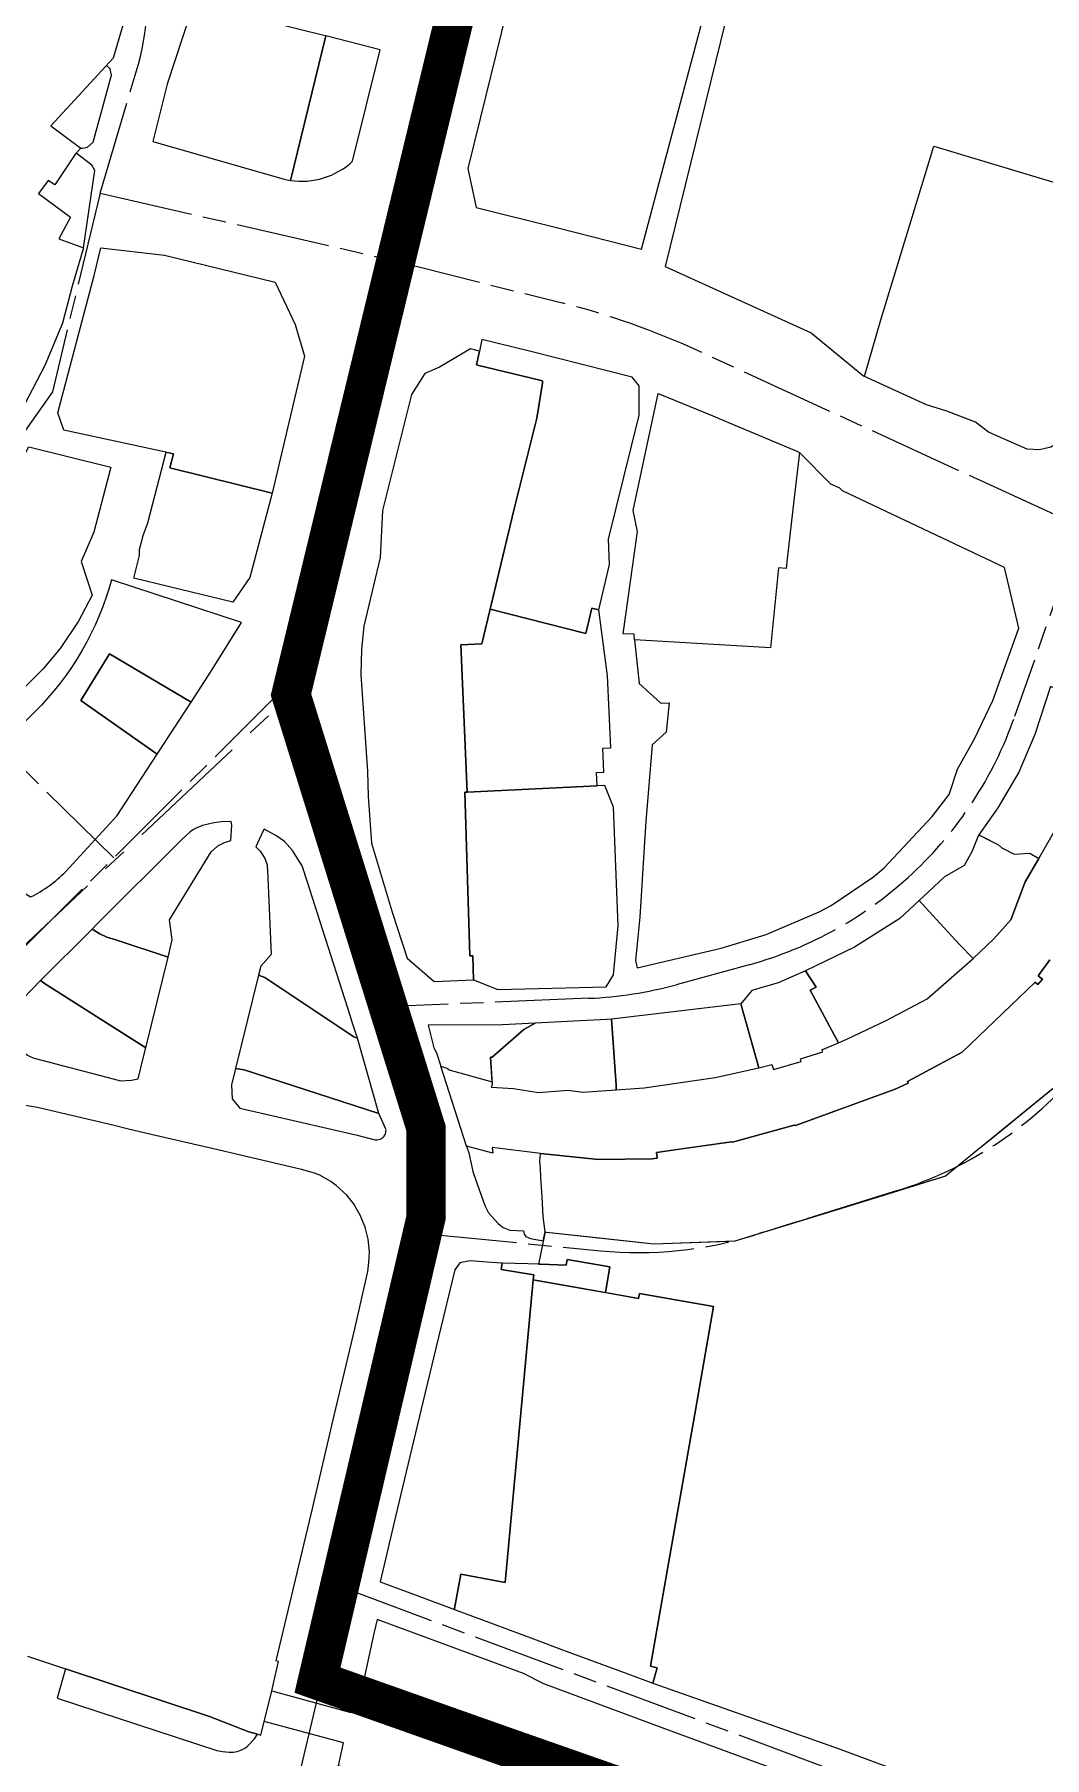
# Model space of a CAD drawing. Header units: millimetres. Extents: x 125232 to 134072, y 142885 to 152835.
# Drawn here: x 129345.3 to 129603.7, y 143390.4 to 143831 of the extents above; entities that cross this region are included whole.
import ezdxf

# ---------------------------------------------------------------- set-up
doc = ezdxf.new("R2010")
doc.units = ezdxf.units.MM
doc.linetypes.add('ACAD_ISO08W100', pattern=[36, 24, -3, 6, -3])
doc.linetypes.add('CENTER', pattern=[50.8, 31.75, -6.35, 6.35, -6.35])
for name, color, linetype in [('commerce', 10, 'Continuous'), ('commerce & office', 242, 'Continuous'), ('commerce and residence', 32, 'Continuous'), ('culture', 21, 'Continuous'), ('green & plaza', 80, 'Continuous'), ('hospital', 231, 'Continuous'), ('reserve', 253, 'Continuous'), ('residence', 2, 'Continuous'), ('residence-bad', 41, 'Continuous'), ('water', 4, 'Continuous'), ('老城北中心线', 7, 'ACAD_ISO08W100')]:
    doc.layers.add(name, color=color, linetype=linetype)
for name, color, linetype, lineweight in [('government', 221, 'Continuous', 0), ('historical site', 232, 'Continuous', 0), ('municipal utilities', 151, 'Continuous', 0), ('super block', 6, 'CENTER', 0)]:
    doc.layers.add(name, color=color, linetype=linetype, lineweight=lineweight)

msp = doc.modelspace()

# ---------------------------------------------------------------- linework, layer by layer
at = {"layer": 'commerce'}
for points in [[(129338.34, 143658.63), (129318.04, 143678.23), (129308.41, 143687.53), (129308.23, 143689.24), (129316.72, 143697.88), (129323.08, 143699.22), (129331.22, 143707.44), (129337.12, 143713.44), (129343.84, 143725.55), (129364.84, 143720.4), (129360.45, 143703.78), (129357.22, 143696.27), (129360.07, 143687.62), (129356.52, 143680.95), (129351.83, 143673.97), (129347.46, 143668.68), (129342.2, 143663.5)], [(129400.38, 143692.18), (129396.07, 143685.86), (129379.82, 143689.79), (129370.74, 143691.99), (129372.19, 143697.77), (129372.12, 143699.3), (129373.06, 143702.86), (129374.29, 143706.15), (129378.94, 143724.2), (129380.83, 143723.79), (129379.91, 143720.22), (129406.06, 143713.7)], [(129617.25, 143645.43), (129615.52, 143646.25), (129617.93, 143651.88), (129613.27, 143653.85), (129615.71, 143659.82), (129605.21, 143664.27), (129601.26, 143652.01), (129597.1, 143642.39), (129591.73, 143633.26), (129586.87, 143626.34), (129587.15, 143626.2), (129591.96, 143623.75), (129592.82, 143622.99), (129595.93, 143621.37), (129599.96, 143621.63), (129602.23, 143620.32), (129611.25, 143636), (129611.62, 143635.81)], [(129585.43, 143594.74), (129582, 143598.32), (129576, 143604.81), (129571.64, 143609.56), (129566.69, 143604.94), (129555.11, 143597.64), (129542.54, 143591.52), (129545.26, 143587.37), (129543.77, 143586.59), (129549.32, 143576.31), (129551, 143573.19), (129553.32, 143574.2), (129563.18, 143578.84), (129573.69, 143584.36)], [(129525.98, 143583.15), (129492.91, 143579.18), (129494.15, 143562.36), (129494.15, 143561.16), (129501.29, 143561.67), (129519.47, 143564.27), (129530.66, 143566.76)]]:
    msp.add_lwpolyline(points, close=True, dxfattribs=at)
at = {"layer": 'commerce & office'}
msp.add_lwpolyline([(129468.88, 143848.4), (129459.33, 143809.57), (129456.12, 143796.75), (129458.33, 143786.79), (129479.23, 143781.57), (129500.6, 143776.08), (129521, 143852.63)], dxfattribs=at)
for points in [[(129433.77, 143827.1), (129419.83, 143830.65), (129410.76, 143793.69, 0.226237), (129426.67, 143798.59)], [(129376.71, 143647), (129357.14, 143660.73), (129364.47, 143672.61), (129385.38, 143660.3), (129390.5, 143668.16), (129398.25, 143680.6), (129364.99, 143691.59, -0.131782), (129345.32, 143657.72), (129318.25, 143630.79, 0.064307), (129336.39, 143615.53), (129344.28, 143610.46, 0.087801), (129353.27, 143616.99), (129366.47, 143631.28)]]:
    msp.add_lwpolyline(points, format="xyb", close=True, dxfattribs=at)
msp.add_lwpolyline([(129472.49, 143743.15), (129458.67, 143746.49), (129458.37, 143746.56), (129459.17, 143750.03), (129456.85, 143750.61), (129448.95, 143745.93), (129445.17, 143744.29), (129441.72, 143738.97), (129434.34, 143709.31), (129433.75, 143697.23), (129429.52, 143679.7), (129428.96, 143673.86), (129428.82, 143667.28), (129430.47, 143642.55), (129430.64, 143636.22), (129431.53, 143624.22), (129436.9, 143606.33), (129440.63, 143594.83), (129447.53, 143588.82), (129457.65, 143589.25), (129457.42, 143595.43), (129456.68, 143595.4), (129455.43, 143637.25), (129455.95, 143637.27), (129454.33, 143674.97), (129459.72, 143675.2), (129468.03, 143709.68), (129473.83, 143732.93), (129475.27, 143741.86), (129475.27, 143742.48)], close=True, dxfattribs=at)
at = {"layer": 'commerce and residence'}
msp.add_lwpolyline([(129492.91, 143579.18), (129491.66, 143579.09), (129473.43, 143578.15), (129470.53, 143576.56), (129462.4, 143569.49), (129462, 143569.47), (129462.39, 143562.47), (129462.12, 143561.83), (129467.86, 143561.43), (129474.27, 143560.44), (129481.83, 143561.06), (129485.58, 143560.57), (129494.15, 143561.16), (129494.15, 143562.36)], close=True, dxfattribs=at)
at = {"layer": 'culture'}
msp.add_lwpolyline([(129452.73, 143428.26), (129462.67, 143424.58), (129473.66, 143420.44), (129480.4, 143417.95), (129497.06, 143411.74), (129503.52, 143409.38), (129504.57, 143413.32), (129502.87, 143413.72), (129506.47, 143434.19), (129509.46, 143451.18), (129514.39, 143479.23), (129519.05, 143505.69), (129500.06, 143509.03), (129499.84, 143507.8), (129483, 143510.76), (129472.85, 143512.54), (129465.72, 143435.13), (129454.36, 143437.29), (129452.79, 143428.51), (129452.73, 143428.26)], close=True, dxfattribs=at)
at = {"layer": 'government'}
for points in [[(129557.47, 143743.64), (129557.7, 143743.87), (129561.8, 143758), (129575.41, 143802.45), (129602.36, 143794.37), (129623.96, 143787.9), (129618.31, 143764.02), (129610.73, 143732.13), (129610.14, 143729.57), (129607.94, 143727.1), (129605.31, 143725.5), (129602.47, 143724.8), (129599.3, 143724.93), (129593.06, 143727.69), (129589.4, 143729.3), (129586.07, 143731.86), (129578.74, 143734.68), (129573.48, 143736.31)], [(129406.06, 143713.7), (129379.91, 143720.22), (129380.83, 143723.79), (129352.8, 143729.84), (129351.28, 143734.25), (129360.52, 143769.41), (129362.25, 143776.44), (129378.51, 143774.58), (129406.84, 143767.69), (129411.96, 143756.81), (129414.36, 143748.74)], [(129499.97, 143733.63), (129499.99, 143741.15), (129498.23, 143743.41), (129492.18, 143744.93), (129471.9, 143750), (129459.78, 143752.97), (129459.17, 143750.03), (129458.37, 143746.56), (129458.67, 143746.49), (129472.49, 143743.15), (129475.27, 143742.48), (129475.27, 143741.86), (129473.83, 143732.93), (129468.03, 143709.68), (129461.85, 143684.01), (129486.32, 143677.81), (129487.89, 143684.29), (129489.64, 143683.86), (129492.45, 143695.44), (129492.17, 143701.91)]]:
    msp.add_lwpolyline(points, close=True, dxfattribs=at)
at = {"layer": 'green & plaza'}
for points in [[(129364.84, 143820), (129364.95, 143820.49), (129364.63, 143822.27), (129363.7, 143823.06), (129363.53, 143822.88), (129349.44, 143807.63), (129357.14, 143801.98), (129357.66, 143801.9), (129358.81, 143802.19), (129360.26, 143803.44)], [(129360.69, 143796.21), (129359.93, 143797.58), (129355.91, 143800.63), (129355.81, 143800.53), (129350.53, 143792.53), (129348.81, 143793.66), (129346.27, 143790.36), (129354.49, 143784.3), (129351.51, 143778.77), (129357.12, 143776.75), (129357.81, 143776.47)], [(129390.53, 143622.01), (129392.14, 143623.45), (129392.7, 143623.8), (129393.88, 143624.34), (129395.53, 143624.85), (129395.74, 143628.83), (129395.64, 143629.75), (129393.14, 143629.64), (129391.17, 143629.4), (129388.24, 143628.69), (129386.79, 143628.14), (129385.97, 143627.7), (129385.15, 143627.12), (129383, 143625.15), (129361.27, 143603.46), (129360.05, 143602.24), (129362.01, 143601), (129363.79, 143600.2), (129366.08, 143599.5), (129379.45, 143595.07), (129380.53, 143599.5), (129379.81, 143604.63)], [(129418.37, 143604.11), (129415.17, 143614.23), (129413.81, 143618.42), (129412.62, 143620.26), (129411.31, 143622.32), (129409.25, 143624.6), (129407.04, 143626.17), (129404.01, 143627.82), (129403.71, 143627.18), (129401.92, 143623.26), (129403, 143622.2), (129403.75, 143621.15), (129404.2, 143620.31), (129404.65, 143619.21), (129404.82, 143618.59), (129405.03, 143615.36), (129405.81, 143595.75), (129403.21, 143592.75), (129402.64, 143590.45), (129404.19, 143589.84), (129427.02, 143574.68), (129427.94, 143574.37), (129426.58, 143578.41), (129426.12, 143579.86)], [(129346.86, 143589.07), (129340.06, 143582.07), (129339.13, 143579.53), (129339.02, 143578.37), (129339.19, 143576.29), (129339.55, 143574.89), (129339.93, 143573.97), (129340.49, 143573), (129341.19, 143572.03), (129341.79, 143571.37), (129343.47, 143570.02), (129344.34, 143569.53), (129345.2, 143569.22), (129365.38, 143563.9), (129367.33, 143563.41), (129370.09, 143563.6), (129371.79, 143563.98), (129373.11, 143569.2), (129373.78, 143571.91), (129347.56, 143588.5), (129346.86, 143589.07)], [(129470.53, 143576.56), (129473.43, 143578.15), (129465.04, 143577.77), (129445.98, 143577.65), (129447.49, 143571.84), (129448.12, 143570.62), (129449.22, 143567.21), (129451.07, 143566.6), (129451.04, 143566.37), (129462.35, 143563.15), (129462, 143569.47), (129462.4, 143569.49)], [(129396.69, 143566.55), (129395.73, 143562.44), (129395.9, 143558.83), (129397.82, 143556.45), (129427.51, 143549.6), (129432.48, 143548.38), (129433, 143548.35), (129433.75, 143548.52), (129433.98, 143548.63), (129434.2, 143548.76), (129434.41, 143548.92), (129434.59, 143549.1), (129434.76, 143549.3), (129434.9, 143549.51), (129435.02, 143549.74), (129435.11, 143549.98), (129435.18, 143550.23), (129435.21, 143550.49), (129435.22, 143550.75), (129435.23, 143550.89), (129433.37, 143555.05), (129398.97, 143566.21)], [(129474.74, 143544.81), (129462.4, 143546.4), (129462.57, 143544.96), (129455.86, 143546.73), (129456.43, 143544.98), (129457.4, 143540.25), (129458.09, 143538.27), (129460.54, 143531.56), (129461.41, 143529.64), (129463.92, 143526.96), (129465.23, 143525.9), (129466.89, 143525.21), (129470.38, 143525.07), (129470.55, 143524.23), (129471.02, 143523.62), (129472.16, 143523.11), (129475.45, 143522.52), (129475.92, 143524.82), (129475.46, 143528.77), (129475.17, 143533.76), (129474.87, 143538.75), (129474.78, 143541.19), (129474.59, 143542.76)], [(129472.85, 143512.54), (129472.85, 143512.54), (129473.06, 143513.79), (129464.69, 143515.2), (129464.95, 143516.84), (129462.18, 143516.96), (129456.8, 143517.42), (129454.09, 143516.86), (129452.82, 143515.06), (129448.67, 143497.86), (129444.14, 143479.15), (129438.09, 143453.84), (129433.71, 143435.35), (129443.64, 143431.64), (129452.73, 143428.26), (129452.79, 143428.51), (129454.36, 143437.29), (129465.72, 143435.13)], [(129492.46, 143515.84), (129481.57, 143517.72), (129481.35, 143516.31), (129474.79, 143516.55), (129464.95, 143516.84), (129464.69, 143515.2), (129473.06, 143513.79), (129472.85, 143512.54), (129483, 143510.76), (129491.39, 143509.28)], [(129353.24, 143413.09), (129351.05, 143405.59), (129391.95, 143392.18), (129393.43, 143391.9), (129395.1, 143391.75), (129396.1, 143391.79), (129397.12, 143391.95), (129398.06, 143392.27), (129399.25, 143392.87), (129399.84, 143393.34), (129401.56, 143395.15), (129402.38, 143396.37), (129400.15, 143396.98), (129390.07, 143400.85)]]:
    msp.add_lwpolyline(points, close=True, dxfattribs=at)
msp.add_lwpolyline([(129617.18, 143356.79), (129584.09, 143369.28), (129563.61, 143376.8), (129529.51, 143389.29), (129505.92, 143398), (129475.59, 143409.26), (129470.37, 143411.87), (129432.97, 143425.71), (129432.13, 143422.13), (129428.85, 143407.19), (129429.74, 143406.76), (129429.59, 143406.22), (129465.71, 143393.18), (129500, 143380.97), (129514.4, 143376.18), (129530.71, 143369.94), (129587.08, 143349.85), (129618.44, 143339.41)], dxfattribs=at)
at = {"layer": 'historical site'}
for points in [[(129343.52, 143416.28), (129353.24, 143413.09), (129390.07, 143400.85), (129400.15, 143396.98), (129402.38, 143396.37), (129403.21, 143396.13), (129405.98, 143407.43), (129407.69, 143414.9), (129407.16, 143415.14), (129416.48, 143454.42), (129421.96, 143477.88), (129427.23, 143500), (129430.54, 143514.66), (129430.87, 143516.94), (129431, 143519.67), (129430.68, 143522.98), (129429.9, 143526.03), (129428.6, 143529.11), (129426.92, 143532.04), (129425.17, 143534.23), (129422.46, 143536.68), (129421.13, 143537.65), (129418.3, 143539.3), (129416.9, 143539.86), (129413.61, 143540.72), (129391.13, 143546), (129375.13, 143549.67), (129369, 143551.15), (129365.7, 143552.05), (129349.28, 143555.85), (129346.06, 143556.58), (129342.42, 143557.25)], [(129607.95, 143322.82), (129552.75, 143341.53), (129507.3, 143358.04), (129475.42, 143368.83), (129424.45, 143387.79), (129423.1, 143388.29), (129424.31, 143394.14), (129404.07, 143399.63), (129405.98, 143407.43), (129426.21, 143401.89), (129427.53, 143407.82), (129429.74, 143406.76), (129429.59, 143406.22), (129465.71, 143393.18), (129500, 143380.97), (129514.4, 143376.18), (129530.71, 143369.94), (129587.08, 143349.85), (129618.44, 143339.41)]]:
    msp.add_lwpolyline(points, dxfattribs=at)
at = {"layer": 'hospital'}
msp.add_lwpolyline([(129419.83, 143830.65), (129419.62, 143830.71), (129398.92, 143835.82), (129399.62, 143838.96), (129387.38, 143843.29), (129379.22, 143818.27), (129375.58, 143803.66), (129409.13, 143794, 0.02153), (129410.76, 143793.69)], format="xyb", close=True, dxfattribs=at)
for points in [[(129364.47, 143672.61), (129357.14, 143660.73), (129376.71, 143647), (129385.38, 143660.3)], [(129493.4, 143633.4), (129491.24, 143638.93), (129489.24, 143638.84), (129455.95, 143637.27), (129455.43, 143637.25), (129456.68, 143595.4), (129457.42, 143595.43), (129457.65, 143589.25), (129463.84, 143586.82), (129491.56, 143587.46), (129493.4, 143590.56), (129494.64, 143603.1)]]:
    msp.add_lwpolyline(points, close=True, dxfattribs=at)
at = {"layer": 'municipal utilities'}
msp.add_lwpolyline([(129491.91, 143666.99), (129489.64, 143683.86), (129487.89, 143684.29), (129486.32, 143677.81), (129461.85, 143684.01), (129459.72, 143675.2), (129454.33, 143674.97), (129455.95, 143637.27), (129489.24, 143638.84), (129489.08, 143642.28), (129490.95, 143642.33), (129490.7, 143648.47), (129492.77, 143648.56)], close=True, dxfattribs=at)
at = {"layer": 'reserve'}
for points in [[(129616.4, 143569.98), (129598.91, 143555.73), (129591.45, 143549.64), (129585.84, 143545.07), (129578.41, 143539.02), (129563.64, 143534.47), (129550.67, 143530.47), (129524.44, 143522.39), (129522.95, 143522.33), (129503.78, 143521.63), (129489.89, 143523.16), (129476.32, 143524.65), (129475.92, 143524.82), (129475.46, 143528.77), (129475.17, 143533.76), (129474.87, 143538.75), (129474.78, 143541.19), (129474.59, 143542.76), (129474.74, 143544.81), (129489.62, 143543.31), (129503.29, 143543.47), (129504.64, 143543.64), (129504.43, 143545.12), (129510.21, 143545.93), (129523.59, 143547.8), (129523.85, 143547.75), (129539.68, 143552.08), (129539.98, 143552.04), (129556.14, 143557.86), (129565.49, 143561.26), (129568.86, 143562.83), (129568.64, 143563.24), (129582.61, 143570.73), (129601.32, 143588.7), (129602, 143588.08), (129603.19, 143589.46), (129602.1, 143590.26), (129605.1, 143594.35)], [(129620.79, 143573.56), (129578.41, 143539.02), (129524.44, 143522.39), (129503.78, 143521.63), (129476.32, 143524.65), (129475.92, 143524.82), (129474.24, 143516.57), (129474.79, 143516.55), (129481.35, 143516.31), (129481.57, 143517.72), (129492.46, 143515.84), (129491.39, 143509.28), (129499.84, 143507.8), (129500.06, 143509.03), (129519.05, 143505.69), (129514.39, 143479.23), (129509.46, 143451.18), (129506.47, 143434.19), (129502.87, 143413.72), (129504.57, 143413.32), (129503.52, 143409.38), (129550.01, 143393.01), (129584.76, 143380.16), (129622.77, 143365.72)]]:
    msp.add_lwpolyline(points, dxfattribs=at)
at = {"layer": 'residence'}
for points in [[(129631.57, 143826.87), (129634.85, 143842.06), (129633.04, 143842.45), (129632.83, 143842.66), (129631.53, 143842.33), (129531.25, 143871.52), (129531.17, 143871.28), (129506.61, 143771.69), (129544.05, 143754.72), (129557.47, 143743.64), (129557.7, 143743.87), (129561.8, 143758), (129575.41, 143802.45), (129602.36, 143794.37), (129622.62, 143788.3)], [(129495.88, 143677.75), (129499.58, 143703.9), (129498.44, 143709.26), (129504.9, 143739.21), (129518.89, 143733.53), (129519.48, 143733.25), (129522.23, 143732.03), (129522.82, 143731.76), (129540.3, 143724.47), (129541.02, 143724.12), (129539.6, 143711.8), (129537.88, 143696.9), (129537.59, 143694.41), (129535.63, 143694.58), (129533.6, 143674.17), (129498.81, 143676.17), (129498.68, 143677.64)], [(129585.84, 143650.89), (129590.48, 143660.69), (129597.13, 143679.23), (129593.51, 143694.7), (129552.05, 143714.3), (129551.31, 143714.96), (129549.05, 143716.03), (129541.02, 143724.12), (129539.6, 143711.8), (129537.88, 143696.9), (129537.59, 143694.41), (129535.63, 143694.58), (129533.6, 143674.17), (129498.81, 143676.17), (129500, 143665), (129505.55, 143660.01), (129507.67, 143660.1), (129506.93, 143652.6), (129503.3, 143649.38), (129501.73, 143629.75), (129501.35, 143624.54), (129500.21, 143605.3), (129499.1, 143594.23), (129499.47, 143592.3), (129520.97, 143597.32), (129532.53, 143600.84), (129546.07, 143606.64), (129549.16, 143608.28), (129559.92, 143615.6), (129562.59, 143617.83), (129574.95, 143631.06), (129579.31, 143636.67), (129581.44, 143643.13)]]:
    msp.add_lwpolyline(points, close=True, dxfattribs=at)
at = {"layer": 'residence-bad'}
msp.add_lwpolyline([(129369.61, 143839.17), (129365.45, 143824.99), (129363.53, 143822.88), (129349.44, 143807.63), (129357.14, 143801.98), (129355.81, 143800.53), (129350.53, 143792.53), (129348.81, 143793.66), (129346.27, 143790.36), (129354.49, 143784.3), (129351.51, 143778.77), (129357.12, 143776.75), (129357.81, 143776.47), (129354.89, 143766.65), (129352.43, 143757.2), (129347.97, 143746.35), (129339.5, 143730.16)], dxfattribs=at)
for points in [[(129602.23, 143620.32), (129598.76, 143614.29), (129595.08, 143604.64), (129590.72, 143599.71), (129585.43, 143594.74), (129582, 143598.32), (129576, 143604.81), (129572.58, 143608.56), (129571.64, 143609.56), (129573.99, 143611.76), (129578.19, 143615.71), (129583.24, 143618.62), (129585.19, 143622.07), (129586.87, 143626.34), (129587.39, 143626.08), (129591.96, 143623.75), (129592.82, 143622.99), (129595.93, 143621.37), (129599.96, 143621.63)], [(129543.77, 143586.59), (129545.26, 143587.37), (129542.54, 143591.52), (129535.53, 143588.5), (129528.79, 143586.51), (129525.98, 143583.15), (129530.66, 143566.76), (129533.94, 143567.62), (129534.33, 143566.31), (129541.49, 143568.41), (129541.31, 143569.03), (129546.99, 143570.86), (129546.77, 143571.36), (129551, 143573.19), (129549.32, 143576.31)]]:
    msp.add_lwpolyline(points, close=True, dxfattribs=at)
at = {"layer": 'super block'}
msp.add_lwpolyline([(129515.72, 144095.65), (129527.4, 144140.6), (129244.54, 144259.18), (129234.77, 144221.34), (129207.68, 144064.43), (129197.29, 144020.84), (129180.88, 143981.79), (128999.23, 143691.87), (128966.42, 143584.26), (128966.42, 143584.26), (128966.42, 143584.26), (128982.07, 143578.8), (129004.97, 143573.21), (129052.1, 143552.5), (129125.08, 143521.19), (129241.22, 143473.34), (129288.17, 143456.17), (129312.44, 143552.9), (129335.73, 143591.55), (129410.91, 143662.21)], close=True, dxfattribs=at)
at = {"layer": 'super block', "const_width": 10}
msp.add_lwpolyline([(129988.07, 143623.08), (130011.33, 143765.44), (130035.08, 143927.77), (129730.8, 144055.33), (129527.4, 144140.6), (129515.72, 144095.65), (129410.91, 143662.21), (129445.45, 143551.32), (129445.45, 143528.4), (129417.69, 143410.16), (129465.71, 143393.18), (129511.21, 143377.24), (129576.68, 143353.55), (129691.77, 143315.32), (129867.51, 143260.73), (129872.99, 143258.75), (129939.37, 143455.22)], close=True, dxfattribs=at)
at = {"layer": 'water'}
msp.add_lwpolyline([(129605.1, 143594.35), (129602.1, 143590.26), (129603.19, 143589.46), (129602, 143588.08), (129601.32, 143588.7), (129582.61, 143570.73), (129568.64, 143563.24), (129568.86, 143562.83), (129565.49, 143561.26), (129539.98, 143552.04), (129539.68, 143552.08), (129523.85, 143547.75), (129523.59, 143547.8), (129504.43, 143545.12), (129504.64, 143543.64), (129503.29, 143543.47), (129489.62, 143543.31), (129474.74, 143544.81), (129462.4, 143546.4), (129462.57, 143544.96), (129455.86, 143546.73), (129449.22, 143567.21), (129451.07, 143566.6), (129451.04, 143566.37), (129462.35, 143563.15), (129462.39, 143562.47), (129462.12, 143561.83), (129467.86, 143561.43), (129474.27, 143560.44), (129481.83, 143561.06), (129485.58, 143560.57), (129494.15, 143561.16), (129501.29, 143561.67), (129519.47, 143564.27), (129530.66, 143566.76), (129533.94, 143567.62), (129534.33, 143566.31), (129541.49, 143568.41), (129541.31, 143569.03), (129546.99, 143570.86), (129546.77, 143571.36), (129551, 143573.19), (129553.32, 143574.2), (129563.18, 143578.84), (129573.69, 143584.36), (129585.43, 143594.74), (129590.72, 143599.71), (129595.08, 143604.64), (129598.76, 143614.29), (129602.23, 143620.32), (129611.25, 143636)], dxfattribs=at)
for points in [[(129379.45, 143595.07), (129366.08, 143599.5), (129363.79, 143600.2), (129362.01, 143601), (129360.05, 143602.24), (129346.86, 143589.07), (129347.56, 143588.5), (129373.78, 143571.91)], [(129427.94, 143574.37), (129427.02, 143574.68), (129404.19, 143589.84), (129402.64, 143590.45), (129396.69, 143566.55), (129398.97, 143566.21), (129433.37, 143555.05)]]:
    msp.add_lwpolyline(points, close=True, dxfattribs=at)
at = {"layer": '老城北中心线', "linetype": 'ACAD_ISO08W100', "lineweight": 25}
for p, q in [((129408.5, 143663.25), (129527.31, 144142)), ((129435.87, 143773.53), (129480.27, 143762.36)), ((129581.47, 143719.62), (129514.93, 143750.17)), ((129606.29, 143708.22), (129581.47, 143719.62)), ((129613, 143705), (129596.07, 143656.57)), ((129408.5, 143663.25), (129334.07, 143589.02)), ((129408.5, 143663.25), (129440.32, 143565.46)), ((129365.57, 143620.43), (129342.06, 143643.62)), ((129528.11, 143593.12), (129509.46, 143588.01)), ((129487.14, 143584.53), (129434.81, 143582.37)), ((129566.11, 143535.39), (129529.5, 143524)), ((129444.71, 143524.39), (129490.09, 143519.96)), ((129442.57, 143511.64), (129410.8, 143376.51)), ((129424.28, 143433.82), (129695.35, 143332.91))]:
    msp.add_line(p, q, dxfattribs=at)
for points in [[(129362.07, 143790.46), (129371.32, 143821.45)], [(129362.07, 143790.46), (129349.87, 143739.62), (129329.99, 143711.47), (129303.17, 143693.32)], [(129362.07, 143790.46), (129435.82, 143773.5)]]:
    msp.add_lwpolyline(points, dxfattribs=at)
for centre, radius, start, end in [((129304.25, 143841.46), 70, 343.383, 35.7682), ((129431.49, 143568.41), 200, 65.3412, 75.8816), ((129501.67, 143689.56), 100, 285.3306, 340.736), ((129483.02, 143684.45), 100, 272.3614, 285.3306), ((129345.22, 143534.52), 100, 346.7708, 18.0213), ((129536.41, 143630.87), 100, 287.2782, 318.7358), ((129499.8, 143619.49), 100, 264.427, 287.2782)]:
    msp.add_arc(centre, radius, start, end, dxfattribs=at)

doc.saveas('drawing.dxf')
